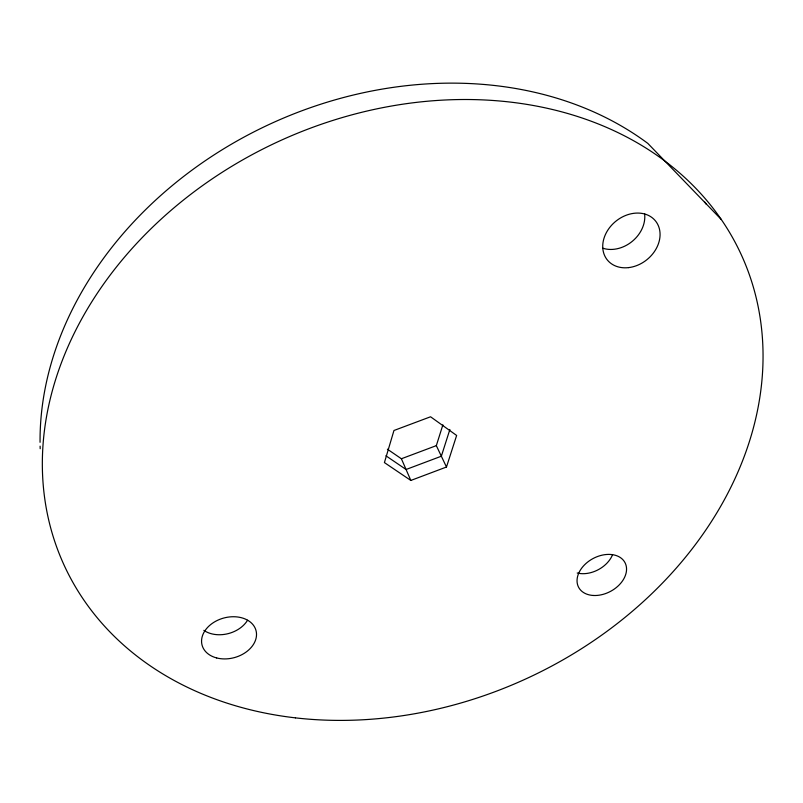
<?xml version="1.0" encoding="UTF-8"?>
<svg xmlns="http://www.w3.org/2000/svg" width="803" height="803" viewBox="0 0 803 803"><rect width="100%" height="100%" fill="white"/><g stroke="black" fill="none" stroke-linecap="round" stroke-linejoin="round"><path stroke-width="1.2" d="M446.468 467.025L456.636 435.457L430.559 416.777L393.962 430.488L384.416 462.588L410.835 480.445L446.468 467.025L436.33 445.635L442.885 424.837M449.871 429.495L441.349 456.214L406.067 469.494L385.902 455.783M387.387 449.178L401.39 458.754L436.33 445.635M721.305 219.53L647.81 143.386A364.803 292.995 -24.6 0 0 260.112 128.781A364.803 292.995 -24.6 0 0 40.06 442.312M401.39 458.754L410.835 480.445M40.19 448.716A364.803 292.995 -24.6 0 1 40.12 446.157M704.843 202.155A364.803 292.995 -24.6 0 1 706.269 204.253M644.588 213.638A30.333 24.451 -39.4 0 1 632.383 241.241A30.333 24.451 -39.4 0 1 602.953 248.247M612.569 554.692A25.786 18.509 -28.3 0 1 577.206 573.011M247.555 620.247A27.402 20.356 -15.2 0 1 203.842 630.355M295.424 717.862A372.472 295.805 -24.6 0 0 754.258 290.325A372.472 295.805 -24.6 0 0 158.402 221.668A372.472 295.805 -24.6 0 0 295.424 717.862M628.528 267.62A30.986 24.712 -39 0 0 657.547 224.047A30.986 24.712 -39 0 0 608.132 229.668A30.986 24.712 -39 0 0 628.528 267.62M593.337 595.475A26.268 18.599 -28.2 0 0 626.179 565.824A26.268 18.599 -28.2 0 0 585.879 563.565A26.268 18.599 -28.2 0 0 593.337 595.475M216.649 657.938A27.944 20.487 -15.4 0 0 256.478 633.306A27.944 20.487 -15.4 0 0 213.999 622.235A27.944 20.487 -15.4 0 0 216.649 657.938"/></g></svg>
